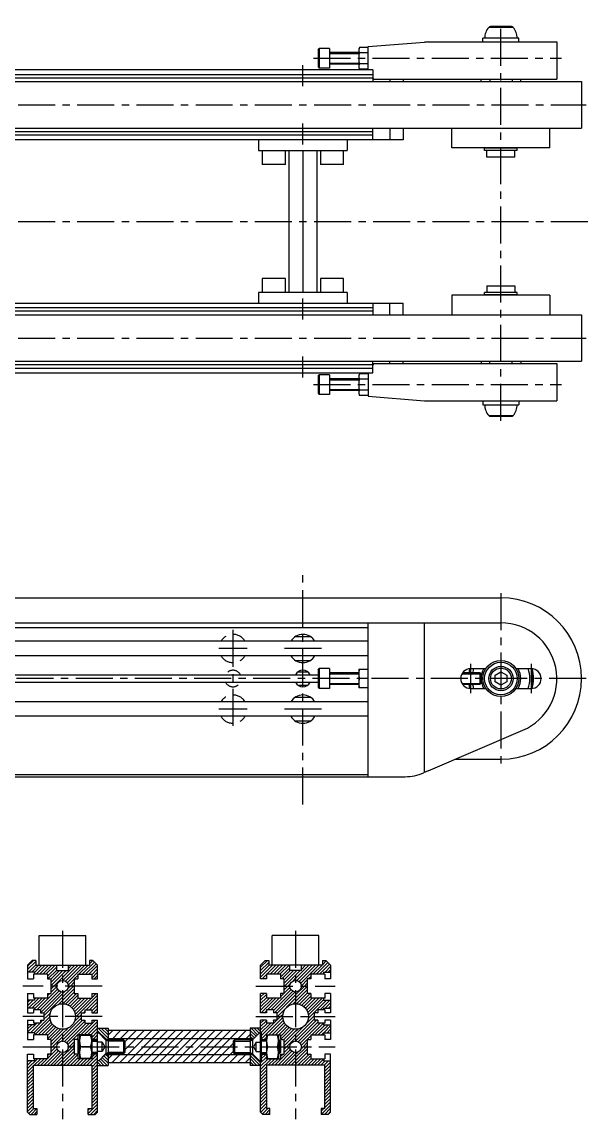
# Model space of a CAD drawing. Extents: x -2 to 840, y -8 to 507.
# Drawn here: x 596.3 to 840.1, y 8 to 478.7 of the extents above; entities that cross this region are included whole.
import ezdxf

# ---------------------------------------------------------------- set-up
doc = ezdxf.new("R2010")
doc.units = 0
doc.header["$LTSCALE"] = 0.5
doc.linetypes.add('CENTER', pattern=[50.8, 31.75, -6.35, 6.35, -6.35])
doc.linetypes.add('DASHED', pattern=[19.05, 12.7, -6.35])
for name, color, linetype in [('MSM_CENTER', 1, 'CENTER'), ('MSM_CONTINUOUS', 7, 'CONTINUOUS'), ('MSM_DASHED', 4, 'DASHED'), ('MSM_NARROW', 5, 'CONTINUOUS')]:
    doc.layers.add(name, color=color, linetype=linetype)

msp = doc.modelspace()

# ---------------------------------------------------------------- linework, layer by layer
at = {"layer": 'MSM_CENTER'}
for p, q in [((801.87, 307.49), (801.87, 478.69)), ((721.37, 463.09), (827.87, 463.09)), ((716.87, 451.09), (716.87, 460.09)), ((315.27, 443.09), (838.47, 443.09)), ((716.87, 426.09), (716.87, 435.09)), ((315.27, 393.09), (840.12, 393.09)), ((716.87, 351.09), (716.87, 360.09)), ((315.27, 343.09), (838.47, 343.09)), ((716.87, 326.09), (716.87, 335.09)), ((721.37, 323.09), (827.87, 323.09)), ((716.87, 142.89), (716.87, 243.59)), ((801.87, 233.59), (801.87, 160.39)), ((686.87, 217.94), (686.87, 175.84)), ((692.92, 209.89), (680.82, 209.89)), ((724.92, 209.89), (708.82, 209.89)), ((788.87, 203.24), (788.87, 190.74)), ((814.87, 203.24), (814.87, 190.74)), ((838.47, 196.99), (315.27, 196.99)), ((692.92, 183.89), (680.82, 183.89)), ((724.92, 183.89), (708.82, 183.89)), ((613.76, 88.7), (613.76, 8)), ((713.76, 88.7), (713.76, 8)), ((630.76, 65), (596.76, 65)), ((696.76, 65), (730.76, 65)), ((630.76, 52), (596.76, 52)), ((696.76, 52), (730.76, 52)), ((596.76, 39), (730.76, 39))]:
    msp.add_line(p, q, dxfattribs=at)
at = {"layer": 'MSM_CONTINUOUS'}
for p, q in [((807.09, 476.36), (796.65, 476.36)), ((806.34, 476.69), (797.4, 476.69)), ((794.12, 470.09), (794.12, 471.69)), ((809.62, 471.69), (794.12, 471.69)), ((809.62, 470.09), (809.62, 471.69)), ((723.37, 466.78), (723.94, 467.34)), ((723.37, 466.78), (723.37, 459.41)), ((728.37, 467.34), (723.94, 467.34)), ((723.94, 467.34), (723.94, 458.84)), ((728.37, 467.34), (728.37, 458.84)), ((740.87, 466.99), (740.87, 459.19)), ((744.87, 467.71), (741.23, 467.71)), ((744.87, 468.09), (769.08, 470.03)), ((744.87, 458.09), (744.87, 468.09)), ((770.67, 470.09), (825.87, 470.09)), ((825.87, 470.09), (825.87, 454.09)), ((740.87, 465.59), (728.37, 465.59)), ((744.87, 465.4), (741.23, 465.4)), ((746.87, 458.09), (320.67, 458.09)), ((723.37, 459.41), (723.94, 458.84)), ((728.37, 458.84), (723.94, 458.84)), ((740.87, 460.59), (728.37, 460.59)), ((744.87, 460.78), (741.23, 460.78)), ((744.87, 458.47), (741.23, 458.47)), ((746.87, 458.09), (746.87, 453.09)), ((317.27, 453.09), (836.47, 453.09)), ((401.87, 456.09), (746.87, 456.09)), ((746.87, 454.59), (401.87, 454.59)), ((747.37, 454.09), (746.87, 454.59)), ((747.37, 454.09), (825.87, 454.09)), ((754.2, 454.09), (754.2, 453.09)), ((759.87, 454.09), (759.87, 453.09)), ((793.37, 453.09), (793.37, 454.09)), ((797.05, 454.09), (797.05, 453.09)), ((806.69, 454.09), (806.69, 453.09)), ((810.37, 453.09), (810.37, 454.09)), ((836.47, 453.09), (836.47, 433.09)), ((317.27, 433.09), (836.47, 433.09)), ((746.87, 428.09), (746.87, 433.09)), ((754.2, 433.09), (754.2, 428.09)), ((759.87, 433.09), (759.87, 428.09)), ((780.87, 424.69), (780.87, 433.09)), ((822.87, 424.69), (822.87, 433.09)), ((746.87, 431.59), (401.87, 431.59)), ((746.87, 430.09), (401.87, 430.09)), ((759.87, 428.09), (384.87, 428.09)), ((697.87, 428.09), (697.87, 423.59)), ((735.87, 428.09), (735.87, 423.59)), ((822.87, 424.69), (780.87, 424.69)), ((808.89, 424.54), (794.85, 424.54)), ((794.85, 423.54), (794.85, 424.54)), ((796.12, 424.54), (796.12, 424.69)), ((807.62, 424.54), (807.62, 424.69)), ((808.89, 423.54), (808.89, 424.54)), ((697.87, 423.59), (735.87, 423.59)), ((699.37, 423.59), (699.37, 417.59)), ((709.37, 417.59), (709.37, 423.59)), ((710.87, 423.59), (710.87, 362.59)), ((716.87, 423.59), (716.87, 362.59)), ((722.87, 423.59), (722.87, 362.59)), ((724.37, 423.59), (724.37, 417.59)), ((734.37, 417.59), (734.37, 423.59)), ((808.89, 423.54), (794.85, 423.54)), ((795.87, 420.69), (795.87, 423.54)), ((807.87, 420.69), (795.87, 420.69)), ((807.87, 420.69), (807.87, 423.54)), ((709.37, 417.59), (699.37, 417.59)), ((734.37, 417.59), (724.37, 417.59)), ((699.37, 368.59), (699.37, 362.59)), ((709.37, 368.59), (699.37, 368.59)), ((709.37, 362.59), (709.37, 368.59)), ((724.37, 368.59), (724.37, 362.59)), ((734.37, 368.59), (724.37, 368.59)), ((734.37, 362.59), (734.37, 368.59)), ((697.87, 362.59), (697.87, 358.09)), ((735.87, 362.59), (697.87, 362.59)), ((735.87, 362.59), (735.87, 358.09)), ((808.89, 362.64), (794.85, 362.64)), ((794.85, 361.64), (794.85, 362.64)), ((795.87, 365.49), (807.87, 365.49)), ((795.87, 365.49), (795.87, 362.64)), ((807.87, 365.49), (807.87, 362.64)), ((808.89, 361.64), (808.89, 362.64)), ((384.87, 358.09), (759.87, 358.09)), ((746.87, 358.09), (746.87, 353.09)), ((754.2, 353.09), (754.2, 358.09)), ((759.87, 353.09), (759.87, 358.09)), ((780.87, 361.49), (780.87, 353.09)), ((822.87, 361.49), (780.87, 361.49)), ((808.89, 361.64), (794.85, 361.64)), ((796.12, 361.64), (796.12, 361.49)), ((807.62, 361.64), (807.62, 361.49)), ((822.87, 361.49), (822.87, 353.09)), ((317.27, 353.09), (836.47, 353.09)), ((746.87, 356.09), (401.87, 356.09)), ((746.87, 354.59), (401.87, 354.59)), ((836.47, 353.09), (836.47, 333.09)), ((317.27, 333.09), (836.47, 333.09)), ((746.87, 331.59), (401.87, 331.59)), ((401.87, 330.09), (746.87, 330.09)), ((746.87, 328.09), (746.87, 333.09)), ((747.37, 332.09), (746.87, 331.59)), ((747.37, 332.09), (825.87, 332.09)), ((754.2, 332.09), (754.2, 333.09)), ((759.87, 332.09), (759.87, 333.09)), ((793.37, 333.09), (793.37, 332.09)), ((797.05, 332.09), (797.05, 333.09)), ((806.69, 332.09), (806.69, 333.09)), ((810.37, 333.09), (810.37, 332.09)), ((825.87, 332.09), (825.87, 316.09)), ((401.87, 328.09), (746.87, 328.09)), ((723.37, 326.78), (723.94, 327.34)), ((723.37, 326.78), (723.37, 319.41)), ((728.37, 327.34), (723.94, 327.34)), ((723.94, 327.34), (723.94, 318.84)), ((728.37, 327.34), (728.37, 318.84)), ((740.87, 325.59), (728.37, 325.59)), ((740.87, 326.99), (740.87, 319.19)), ((744.87, 327.71), (741.23, 327.71)), ((744.87, 325.4), (741.23, 325.4)), ((744.87, 328.09), (744.87, 318.09)), ((740.87, 320.59), (728.37, 320.59)), ((744.87, 320.78), (741.23, 320.78)), ((723.37, 319.41), (723.94, 318.84)), ((728.37, 318.84), (723.94, 318.84)), ((744.87, 318.47), (741.23, 318.47)), ((744.87, 318.09), (769.08, 316.16)), ((770.67, 316.09), (825.87, 316.09)), ((794.12, 316.09), (794.12, 314.49)), ((809.62, 316.09), (809.62, 314.49)), ((794.12, 314.49), (809.62, 314.49)), ((796.65, 309.83), (807.09, 309.83)), ((797.4, 309.49), (806.34, 309.49)), ((351.87, 231.59), (801.87, 231.59)), ((351.87, 220.89), (801.87, 220.89)), ((403.87, 218.89), (744.87, 218.89)), ((744.87, 154.89), (744.87, 220.89)), ((769.08, 156.69), (769.08, 220.89)), ((744.87, 212.99), (437.07, 212.99)), ((713.62, 214.99), (720.13, 214.99)), ((744.87, 206.79), (403.87, 206.79)), ((713.62, 204.79), (720.13, 204.79)), ((403.87, 198.59), (723.37, 198.59)), ((714.76, 199.84), (718.99, 199.84)), ((723.37, 200.67), (723.94, 201.24)), ((723.37, 200.67), (723.37, 193.3)), ((728.37, 201.24), (723.94, 201.24)), ((723.94, 201.24), (723.94, 192.74)), ((728.37, 201.24), (728.37, 192.74)), ((740.87, 199.49), (728.37, 199.49)), ((740.87, 200.89), (740.87, 193.09)), ((740.88, 200.99), (744.87, 200.99)), ((792.88, 199.49), (785.44, 199.49)), ((788.87, 201.24), (795.39, 201.24)), ((793.37, 198.99), (792.88, 199.49)), ((792.88, 199.49), (792.88, 194.49)), ((793.37, 198.99), (793.37, 194.98)), ((799.37, 198.43), (801.87, 199.87)), ((799.37, 195.54), (799.37, 198.43)), ((801.87, 199.87), (804.37, 198.43)), ((804.37, 198.43), (804.37, 195.54)), ((808.35, 201.24), (814.87, 201.24)), ((403.87, 195.39), (723.37, 195.39)), ((714.76, 194.14), (718.99, 194.14)), ((723.37, 193.3), (723.94, 192.74)), ((740.87, 194.49), (728.37, 194.49)), ((744.87, 192.99), (740.88, 192.99)), ((744.87, 196.99), (741.23, 196.99)), ((792.88, 194.49), (785.44, 194.49)), ((793.37, 194.98), (792.88, 194.49)), ((801.87, 194.1), (799.37, 195.54)), ((804.37, 195.54), (801.87, 194.1)), ((713.62, 188.99), (720.13, 188.99)), ((728.37, 192.74), (723.94, 192.74)), ((788.87, 192.74), (795.39, 192.74)), ((808.35, 192.74), (814.87, 192.74)), ((744.87, 186.99), (403.87, 186.99)), ((744.87, 180.79), (403.87, 180.79)), ((713.62, 178.79), (720.13, 178.79)), ((770.67, 157.37), (811.34, 174.83)), ((782.34, 162.39), (801.87, 162.39)), ((403.87, 155.89), (744.87, 155.89)), ((770.67, 157.37), (768.63, 156.5)), ((383.96, 154.89), (760.76, 154.89)), ((603.76, 74), (603.76, 86.7)), ((603.76, 86.7), (623.76, 86.7)), ((623.76, 74), (623.76, 86.7)), ((703.76, 74), (703.76, 86.7)), ((723.76, 86.7), (703.76, 86.7)), ((723.76, 74), (723.76, 86.7)), ((600.76, 76), (598.76, 74)), ((602.26, 76), (600.76, 76)), ((602.26, 76), (602.26, 74)), ((625.26, 76), (625.26, 74)), ((626.76, 76), (625.26, 76)), ((628.76, 74), (626.76, 76)), ((698.76, 74), (700.76, 76)), ((700.76, 76), (702.26, 76)), ((702.26, 76), (702.26, 74)), ((725.26, 76), (726.76, 76)), ((725.26, 76), (725.26, 74)), ((726.76, 76), (728.76, 74)), ((598.76, 74), (598.76, 68.1)), ((601.76, 71.05), (598.76, 71.05)), ((601.76, 71.05), (601.76, 70.1)), ((602.26, 74), (625.26, 74)), ((611.26, 71.7), (611.26, 74)), ((611.26, 71.7), (616.26, 71.7)), ((616.26, 71.7), (616.26, 74)), ((628.76, 68.1), (628.76, 74)), ((698.76, 68.1), (698.76, 74)), ((725.26, 74), (702.26, 74)), ((711.26, 71.7), (711.26, 74)), ((716.26, 71.7), (711.26, 71.7)), ((716.26, 71.7), (716.26, 74)), ((725.76, 71.05), (725.76, 70.1)), ((725.76, 71.05), (728.76, 71.05)), ((728.76, 74), (728.76, 68.1)), ((598.76, 68.1), (601.26, 68.1)), ((607.26, 70.1), (601.26, 70.1)), ((601.26, 70.1), (601.26, 68.1)), ((607.26, 70.1), (607.26, 68.1)), ((607.26, 68.1), (608.76, 68.1)), ((608.76, 68.1), (608.76, 61.9)), ((618.76, 68.1), (620.26, 68.1)), ((618.76, 68.1), (618.76, 61.9)), ((620.26, 70.1), (626.26, 70.1)), ((620.26, 70.1), (620.26, 68.1)), ((626.26, 70.1), (626.26, 68.1)), ((626.26, 68.1), (628.76, 68.1)), ((701.26, 68.1), (698.76, 68.1)), ((701.26, 70.1), (701.26, 68.1)), ((707.26, 70.1), (701.26, 70.1)), ((707.26, 70.1), (707.26, 68.1)), ((708.76, 68.1), (707.26, 68.1)), ((708.76, 68.1), (708.76, 61.9)), ((718.76, 68.1), (718.76, 61.9)), ((720.26, 68.1), (718.76, 68.1)), ((720.26, 70.1), (720.26, 68.1)), ((726.26, 70.1), (720.26, 70.1)), ((726.26, 70.1), (726.26, 68.1)), ((728.76, 68.1), (726.26, 68.1)), ((598.76, 61.9), (598.76, 53.6)), ((598.76, 61.9), (601.26, 61.9)), ((601.26, 61.9), (601.26, 59.9)), ((607.26, 61.9), (607.26, 59.9)), ((607.26, 61.9), (608.76, 61.9)), ((618.76, 61.9), (620.26, 61.9)), ((620.26, 61.9), (620.26, 59.9)), ((626.26, 61.9), (626.26, 59.9)), ((626.26, 61.9), (628.76, 61.9)), ((628.76, 53.6), (628.76, 61.9)), ((701.26, 61.9), (698.76, 61.9)), ((698.76, 53.6), (698.76, 61.9)), ((701.26, 61.9), (701.26, 59.9)), ((708.76, 61.9), (707.26, 61.9)), ((707.26, 61.9), (707.26, 59.9)), ((720.26, 61.9), (718.76, 61.9)), ((720.26, 61.9), (720.26, 59.9)), ((726.26, 61.9), (726.26, 59.9)), ((728.76, 61.9), (726.26, 61.9)), ((728.76, 61.9), (728.76, 53.6)), ((601.76, 58.95), (598.76, 58.95)), ((607.26, 59.9), (601.26, 59.9)), ((601.76, 59.9), (601.76, 58.95)), ((620.26, 59.9), (626.26, 59.9)), ((707.26, 59.9), (701.26, 59.9)), ((726.26, 59.9), (720.26, 59.9)), ((725.76, 59.9), (725.76, 58.95)), ((725.76, 58.95), (728.76, 58.95)), ((601.76, 55.55), (598.76, 55.55)), ((598.76, 53.6), (601.26, 53.6)), ((604.26, 54.85), (601.26, 54.85)), ((601.26, 54.85), (601.26, 53.6)), ((601.76, 55.55), (601.76, 54.85)), ((604.26, 54.85), (604.26, 53.6)), ((604.26, 53.6), (605.76, 53.6)), ((605.76, 53.6), (605.76, 50.4)), ((621.76, 53.6), (623.26, 53.6)), ((621.76, 53.6), (621.76, 50.4)), ((623.26, 54.85), (626.26, 54.85)), ((623.26, 54.85), (623.26, 53.6)), ((626.26, 54.85), (626.26, 53.6)), ((626.26, 53.6), (628.76, 53.6)), ((701.26, 53.6), (698.76, 53.6)), ((701.26, 54.85), (701.26, 53.6)), ((704.26, 54.85), (701.26, 54.85)), ((704.26, 54.85), (704.26, 53.6)), ((705.76, 53.6), (704.26, 53.6)), ((705.76, 53.6), (705.76, 50.4)), ((721.76, 53.6), (721.76, 50.4)), ((723.26, 53.6), (721.76, 53.6)), ((723.26, 54.85), (723.26, 53.6)), ((726.26, 54.85), (723.26, 54.85)), ((725.76, 55.55), (728.76, 55.55)), ((725.76, 55.55), (725.76, 54.85)), ((726.26, 54.85), (726.26, 53.6)), ((728.76, 53.6), (726.26, 53.6)), ((598.76, 50.4), (598.76, 42.1)), ((598.76, 50.4), (601.26, 50.4)), ((601.76, 48.45), (598.76, 48.45)), ((601.26, 50.4), (601.26, 49.15)), ((604.26, 49.15), (601.26, 49.15)), ((601.76, 49.15), (601.76, 48.45)), ((604.26, 50.4), (604.26, 49.15)), ((604.26, 50.4), (605.76, 50.4)), ((621.76, 50.4), (623.26, 50.4)), ((623.26, 50.4), (623.26, 49.15)), ((623.26, 49.15), (626.26, 49.15)), ((626.26, 50.4), (626.26, 49.15)), ((626.26, 50.4), (628.76, 50.4)), ((628.76, 11), (628.76, 50.4)), ((698.76, 11), (698.76, 50.4)), ((701.26, 50.4), (698.76, 50.4)), ((701.26, 50.4), (701.26, 49.15)), ((704.26, 49.15), (701.26, 49.15)), ((705.76, 50.4), (704.26, 50.4)), ((704.26, 50.4), (704.26, 49.15)), ((723.26, 50.4), (721.76, 50.4)), ((723.26, 50.4), (723.26, 49.15)), ((726.26, 49.15), (723.26, 49.15)), ((725.76, 49.15), (725.76, 48.45)), ((725.76, 48.45), (728.76, 48.45)), ((726.26, 50.4), (726.26, 49.15)), ((728.76, 50.4), (726.26, 50.4)), ((728.76, 50.4), (728.76, 42.1)), ((601.76, 45.05), (598.76, 45.05)), ((607.26, 44.1), (601.26, 44.1)), ((601.26, 44.1), (601.26, 42.1)), ((601.76, 45.05), (601.76, 44.1)), ((607.26, 44.1), (607.26, 42.1)), ((626.26, 44.1), (620.26, 44.1)), ((620.26, 44.1), (620.26, 42.1)), ((621.06, 44), (621.06, 34)), ((621.06, 44), (626.26, 44)), ((626.26, 44.1), (626.26, 33.9)), ((628.54, 45), (628.54, 33)), ((628.54, 45), (629.26, 45)), ((628.76, 47), (633.26, 47)), ((629.26, 45), (632.26, 42)), ((629.26, 45), (632.06, 42.2)), ((633.26, 47), (633.26, 31)), ((694.26, 45.93), (633.26, 45.93)), ((694.26, 42.46), (633.26, 42.46)), ((694.26, 47), (694.26, 42)), ((698.76, 47), (694.26, 47)), ((698.26, 45), (695.26, 42)), ((698.26, 45), (695.46, 42.2)), ((698.98, 45), (698.26, 45)), ((698.98, 45), (698.98, 33)), ((701.26, 44.1), (707.26, 44.1)), ((701.26, 44.1), (701.26, 33.9)), ((706.46, 44), (701.26, 44)), ((706.46, 44), (706.46, 34)), ((707.26, 44.1), (707.26, 42.1)), ((720.26, 44.1), (720.26, 42.1)), ((720.26, 44.1), (726.26, 44.1)), ((725.76, 45.05), (725.76, 44.1)), ((725.76, 45.05), (728.76, 45.05)), ((726.26, 44.1), (726.26, 42.1)), ((598.76, 42.1), (601.26, 42.1)), ((608.76, 42.1), (607.26, 42.1)), ((608.76, 42.1), (608.76, 35.9)), ((620.26, 42.1), (618.76, 42.1)), ((618.76, 42.1), (618.76, 35.9)), ((620.26, 41.46), (620.8, 42)), ((620.26, 41.46), (620.26, 36.54)), ((620.8, 42), (620.8, 36)), ((620.8, 42), (621.06, 42)), ((625.81, 39), (621.5, 39)), ((628.76, 42.1), (626.26, 42.1)), ((626.26, 42), (628.76, 42)), ((630.74, 41), (628.54, 41)), ((630.74, 37), (630.74, 41)), ((630.74, 41), (631.89, 39)), ((631.89, 39), (630.74, 37)), ((632.01, 42.25), (633.26, 42.25)), ((632.06, 42.2), (633.26, 42.2)), ((632.26, 42), (632.26, 36)), ((632.26, 42), (639.92, 42)), ((639.92, 42), (639.92, 36)), ((639.92, 42), (640.54, 41.39)), ((640.54, 41.39), (640.54, 36.61)), ((687.59, 42), (686.98, 41.39)), ((686.98, 41.39), (686.98, 36.61)), ((687.59, 42), (687.59, 36)), ((695.26, 42), (687.59, 42)), ((695.51, 42.25), (694.26, 42.25)), ((695.46, 42.2), (694.26, 42.2)), ((694.26, 42), (694.26, 31)), ((695.26, 42), (695.26, 36)), ((696.78, 41), (695.62, 39)), ((695.62, 39), (696.78, 37)), ((696.78, 37), (696.78, 41)), ((696.78, 41), (698.98, 41)), ((698.76, 42.1), (701.26, 42.1)), ((701.26, 42), (698.76, 42)), ((701.7, 39), (706.01, 39)), ((706.71, 42), (706.46, 42)), ((706.71, 42), (706.71, 36)), ((707.26, 41.46), (706.71, 42)), ((707.26, 42.1), (708.76, 42.1)), ((707.26, 41.46), (707.26, 36.54)), ((708.76, 42.1), (708.76, 35.9)), ((718.76, 42.1), (718.76, 35.9)), ((718.76, 42.1), (720.26, 42.1)), ((728.76, 42.1), (726.26, 42.1)), ((598.76, 11), (598.76, 35.9)), ((598.76, 35.9), (601.26, 35.9)), ((601.76, 32.95), (598.76, 32.95)), ((601.26, 35.9), (601.26, 33.9)), ((607.26, 33.9), (601.26, 33.9)), ((601.76, 33.9), (601.76, 32.95)), ((607.26, 35.9), (607.26, 33.9)), ((608.76, 35.9), (607.26, 35.9)), ((607.26, 35.65), (607.7, 35.9)), ((620.26, 35.9), (618.76, 35.9)), ((620.26, 36.54), (620.8, 36)), ((620.26, 35.9), (620.26, 33.9)), ((626.26, 33.9), (620.26, 33.9)), ((621.06, 36), (620.8, 36)), ((626.26, 34), (621.06, 34)), ((628.76, 36), (626.26, 36)), ((628.76, 35.9), (626.26, 35.9)), ((630.74, 37), (628.54, 37)), ((629.26, 33), (628.54, 33)), ((632.26, 36), (629.26, 33)), ((632.06, 35.8), (629.26, 33)), ((633.26, 35.75), (632.01, 35.75)), ((633.26, 35.8), (632.06, 35.8)), ((639.92, 36), (632.26, 36)), ((694.26, 35.54), (633.26, 35.54)), ((640.54, 36.61), (639.92, 36)), ((686.98, 36.61), (687.59, 36)), ((687.59, 36), (695.26, 36)), ((694.26, 35.8), (695.46, 35.8)), ((694.26, 35.75), (695.51, 35.75)), ((695.26, 36), (698.26, 33)), ((695.46, 35.8), (698.26, 33)), ((696.78, 37), (698.98, 37)), ((698.26, 33), (698.98, 33)), ((698.76, 36), (701.26, 36)), ((698.76, 35.9), (701.26, 35.9)), ((701.26, 34), (706.46, 34)), ((701.26, 33.9), (707.26, 33.9)), ((706.46, 36), (706.71, 36)), ((707.26, 36.54), (706.71, 36)), ((707.26, 35.9), (708.76, 35.9)), ((707.26, 35.9), (707.26, 33.9)), ((718.76, 35.9), (720.26, 35.9)), ((720.26, 35.65), (719.82, 35.9)), ((720.26, 35.9), (720.26, 33.9)), ((720.26, 33.9), (726.26, 33.9)), ((725.76, 33.9), (725.76, 32.95)), ((725.76, 32.95), (728.76, 32.95)), ((726.26, 35.9), (726.26, 33.9)), ((728.76, 35.9), (726.26, 35.9)), ((728.76, 11), (728.76, 35.9)), ((601.26, 31.1), (626.26, 31.1)), ((601.26, 12.5), (601.26, 31.1)), ((626.26, 31.1), (626.26, 12.5)), ((628.76, 31), (633.26, 31)), ((694.26, 32.07), (633.26, 32.07)), ((698.76, 31), (694.26, 31)), ((701.26, 31.1), (701.26, 12.5)), ((726.26, 31.1), (701.26, 31.1)), ((726.26, 12.5), (726.26, 31.1)), ((598.76, 11), (599.76, 10)), ((599.76, 10), (602.76, 10)), ((601.26, 12.5), (602.76, 12.5)), ((602.76, 12.5), (602.76, 10)), ((624.76, 10), (624.76, 12.5)), ((624.76, 12.5), (626.26, 12.5)), ((624.76, 10), (627.76, 10)), ((627.76, 10), (628.76, 11)), ((699.76, 10), (698.76, 11)), ((702.76, 10), (699.76, 10)), ((702.76, 12.5), (701.26, 12.5)), ((702.76, 10), (702.76, 12.5)), ((726.26, 12.5), (724.76, 12.5)), ((724.76, 12.5), (724.76, 10)), ((727.76, 10), (724.76, 10)), ((728.76, 11), (727.76, 10))]:
    msp.add_line(p, q, dxfattribs=at)
for centre, radius in [((801.87, 196.99), 7.75), ((801.87, 196.99), 7), ((801.87, 196.99), 5.22), ((801.87, 196.99), 4.47), ((613.76, 65), 2.5), ((713.76, 65), 2.5), ((613.76, 52), 5.5), ((713.76, 52), 5.5), ((613.76, 39), 2.5), ((713.76, 39), 2.5)]:
    msp.add_circle(centre, radius, dxfattribs=at)
for centre, radius, start, end in [((801.87, 471.69), 7, 138.1897, 180), ((797.4, 475.69), 1, 90, 138.1897), ((806.34, 475.69), 1, 41.8103, 90), ((801.87, 471.69), 7, 0, 41.8103), ((741.77, 466.99), 0.9, 126.9968, 180), ((742.11, 466.85), 1.23, 135.7368, 181.8302), ((742.01, 466.21), 1.12, 180.2599, 225.7955), ((770.67, 450.09), 20, 90, 94.5739), ((744.71, 463.78), 3.84, 155.009, 181.5887), ((744.71, 462.41), 3.84, 178.4113, 204.991), ((741.77, 459.19), 0.9, 180, 233.0032), ((751.78, 459.53), 10.9, 177.598, 180.8124), ((742.11, 459.33), 1.23, 178.1698, 224.2632), ((742.01, 459.98), 1.12, 134.2045, 179.7401), ((741.77, 326.99), 0.9, 126.9968, 180), ((744.71, 323.78), 3.84, 155.009, 181.5887), ((742.11, 326.85), 1.23, 135.7368, 181.8302), ((742.01, 326.21), 1.12, 180.2599, 225.7955), ((744.71, 322.41), 3.84, 178.4113, 204.991), ((742.01, 319.98), 1.12, 134.2045, 179.7401), ((741.77, 319.19), 0.9, 180, 233.0032), ((751.78, 319.53), 10.9, 177.598, 180.8124), ((742.11, 319.33), 1.23, 178.1698, 224.2632), ((770.67, 336.09), 20, 265.4261, 270), ((801.87, 314.49), 7, 180, 221.8103), ((801.87, 314.49), 7, 318.1897, 0), ((797.4, 310.49), 1, 221.8103, 270), ((806.34, 310.49), 1, 270, 318.1897), ((801.87, 196.99), 34.6, 270, 90), ((801.87, 196.89), 24, 293.2315, 90), ((716.87, 209.89), 6.05, 30.8236, 149.1764), ((716.87, 209.89), 6.05, 210.8236, 329.1764), ((716.87, 196.99), 3.55, 26.7889, 153.2111), ((741.77, 200.89), 0.9, 173.6206, 179.9999), ((758.09, 198.99), 17.21, 177.0979, 182.9021), ((743.03, 199.85), 2.13, 147.7085, 179.7076), ((743.03, 198.13), 2.13, 180.2924, 212.2914), ((788.87, 196.99), 4.25, 90, 270), ((801.87, 196.99), 14, 162.3876, 169.7134), ((801.87, 196.99), 13.7, 161.9279, 169.4857), ((801.87, 196.99), 12.45, 160.0399, 168.4161), ((801.87, 196.99), 8.5, 150, 210), ((801.87, 196.99), 8.5, 330, 30), ((801.87, 196.99), 12.45, 340.0399, 19.9601), ((814.87, 196.99), 4.25, 270, 90), ((801.87, 196.99), 13.7, 341.9279, 18.0721), ((801.87, 196.99), 14, 342.3876, 17.6124), ((716.87, 196.99), 3.55, 206.7889, 333.2111), ((741.77, 193.09), 0.9, 180.0001, 186.3794), ((758.09, 194.99), 17.21, 177.0979, 182.9021), ((743.03, 195.85), 2.13, 147.7086, 179.7076), ((743.03, 194.13), 2.13, 180.2924, 212.2915), ((801.87, 196.99), 14, 190.2866, 197.6124), ((801.87, 196.99), 13.7, 190.5143, 198.0721), ((801.87, 196.99), 12.45, 191.5839, 199.9601), ((716.87, 183.89), 6.05, 30.8236, 149.1764), ((716.87, 183.89), 6.05, 210.8236, 329.1764), ((760.76, 174.89), 20, 270, 293.1619), ((628.28, 41.5), 7.22, 159.7438, 200.2562), ((619.03, 41.5), 7.22, 339.7438, 20.2562), ((708.48, 41.5), 7.22, 159.7438, 200.2562), ((699.23, 41.5), 7.22, 339.7438, 20.2562), ((628.28, 36.5), 7.22, 159.7438, 200.2562), ((619.03, 36.5), 7.22, 339.7438, 20.2562), ((708.48, 36.5), 7.22, 159.7438, 200.2562), ((699.23, 36.5), 7.22, 339.7438, 20.2562)]:
    msp.add_arc(centre, radius, start, end, dxfattribs=at)
at = {"layer": 'MSM_DASHED'}
for centre, radius, start, end in [((686.87, 209.89), 6.05, 30.8236, 149.1764), ((686.87, 209.89), 6.05, 210.8236, 329.1764), ((686.87, 196.99), 3.55, 26.7889, 153.2111), ((686.87, 196.99), 3.55, 206.7889, 333.2111), ((686.87, 183.89), 6.05, 30.8236, 149.1764), ((686.87, 183.89), 6.05, 210.8236, 329.1764)]:
    msp.add_arc(centre, radius, start, end, dxfattribs=at)
at = {"layer": 'MSM_NARROW'}
for p, q in [((728.37, 465.16), (740.87, 465.16)), ((728.37, 461.03), (740.87, 461.03)), ((728.37, 325.16), (740.87, 325.16)), ((728.37, 321.03), (740.87, 321.03)), ((728.37, 199.05), (740.87, 199.05)), ((785.16, 199.05), (793.31, 199.05)), ((728.37, 194.92), (740.87, 194.92)), ((785.16, 194.92), (793.31, 194.92)), ((621.06, 41.46), (620.26, 41.46)), ((626.26, 41.46), (628.76, 41.46)), ((633.26, 41.39), (632.26, 42)), ((640.54, 41.39), (633.26, 41.39)), ((686.98, 41.39), (694.26, 41.39)), ((694.26, 41.39), (695.26, 42)), ((701.26, 41.46), (698.76, 41.46)), ((706.46, 41.46), (707.26, 41.46)), ((621.06, 36.54), (620.26, 36.54)), ((628.76, 36.54), (626.26, 36.54)), ((633.26, 36.61), (632.26, 36)), ((640.54, 36.61), (633.26, 36.61)), ((686.98, 36.61), (694.26, 36.61)), ((694.26, 36.61), (695.26, 36)), ((698.76, 36.54), (701.26, 36.54)), ((706.46, 36.54), (707.26, 36.54))]:
    msp.add_line(p, q, dxfattribs=at)
at = {"layer": 'MSM_NARROW', "linetype": 'CONTINUOUS'}
for p, q in [((598.76, 73.53), (601.23, 76)), ((598.76, 72.11), (602.26, 75.61)), ((622.2, 70.1), (627.43, 75.33)), ((625.26, 75.99), (625.27, 76)), ((625.26, 74.57), (626.68, 76)), ((698.76, 73.12), (701.64, 76)), ((725.26, 75.58), (725.68, 76)), ((725.26, 74.16), (726.92, 75.83)), ((599.11, 71.05), (602.26, 74.2)), ((600.52, 71.05), (603.47, 74)), ((601.76, 70.87), (604.89, 74)), ((602.4, 70.1), (606.3, 74)), ((603.81, 70.1), (607.71, 74)), ((605.23, 70.1), (609.13, 74)), ((606.64, 70.1), (610.54, 74)), ((607.26, 69.3), (611.26, 73.3)), ((607.47, 68.1), (611.26, 71.89)), ((608.76, 67.97), (612.48, 71.7)), ((608.76, 66.56), (613.76, 71.56)), ((613.76, 68.73), (619.03, 74)), ((613.76, 71.56), (613.9, 71.7)), ((613.76, 70.14), (615.31, 71.7)), ((613.92, 67.47), (620.44, 74)), ((615, 67.14), (621.86, 74)), ((615.76, 66.49), (623.27, 74)), ((616.26, 72.64), (617.61, 74)), ((620.78, 70.1), (624.68, 74)), ((623.61, 70.1), (628.13, 74.62)), ((625.03, 70.1), (628.76, 73.83)), ((626.26, 69.91), (628.76, 72.41)), ((626.26, 68.5), (628.76, 71)), ((698.76, 71.7), (702.26, 75.2)), ((698.76, 70.29), (702.47, 74)), ((698.76, 68.88), (703.88, 74)), ((701.39, 70.1), (705.29, 74)), ((702.81, 70.1), (706.71, 74)), ((704.22, 70.1), (708.12, 74)), ((705.64, 70.1), (709.54, 74)), ((707.05, 70.1), (710.95, 74)), ((707.26, 68.89), (711.26, 72.89)), ((707.88, 68.1), (711.48, 71.7)), ((708.76, 67.56), (712.89, 71.7)), ((708.76, 66.15), (713.76, 71.15)), ((713.76, 68.32), (719.44, 74)), ((713.76, 71.15), (714.31, 71.7)), ((713.76, 69.73), (715.72, 71.7)), ((714.27, 67.42), (720.85, 74)), ((715.26, 66.99), (722.27, 74)), ((715.9, 66.22), (723.68, 74)), ((716.26, 73.65), (716.61, 74)), ((716.26, 72.23), (718.02, 74)), ((721.19, 70.1), (725.09, 74)), ((722.61, 70.1), (727.63, 75.12)), ((724.02, 70.1), (728.34, 74.42)), ((726.39, 71.05), (728.76, 73.42)), ((727.8, 71.05), (728.76, 72.01)), ((608.76, 65.14), (613.76, 70.14)), ((610.03, 65), (613.76, 68.73)), ((616.18, 65.49), (618.76, 68.07)), ((617.1, 65), (618.76, 66.66)), ((618.78, 68.1), (620.26, 69.57)), ((620.2, 68.1), (620.26, 68.16)), ((627.27, 68.1), (628.76, 69.59)), ((628.68, 68.1), (628.76, 68.17)), ((699.39, 68.1), (701.26, 69.96)), ((700.81, 68.1), (701.26, 68.55)), ((709.02, 65), (713.76, 69.73)), ((710.44, 65), (711.55, 66.12)), ((712.64, 67.2), (713.76, 68.32)), ((716.23, 65.14), (718.76, 67.66)), ((717.51, 65), (718.76, 66.25)), ((719.19, 68.1), (720.26, 69.16)), ((725.44, 70.1), (725.76, 70.42)), ((602.71, 54.85), (611.62, 63.76)), ((604.12, 54.85), (612.27, 63)), ((604.28, 53.6), (613.26, 62.58)), ((605.7, 53.6), (613.76, 61.66)), ((607.26, 60.81), (608.34, 61.9)), ((608.76, 63.73), (610.03, 65)), ((608.76, 62.31), (611.28, 64.84)), ((613.76, 60.24), (618.51, 65)), ((613.76, 58.83), (618.76, 63.83)), ((613.76, 61.66), (614.92, 62.82)), ((613.83, 57.49), (618.76, 62.41)), ((615.08, 57.33), (619.66, 61.9)), ((615.93, 63.83), (617.1, 65)), ((618.51, 65), (618.76, 65.24)), ((626.26, 61.43), (626.73, 61.9)), ((626.26, 60.02), (628.14, 61.9)), ((698.76, 61.8), (698.85, 61.9)), ((698.76, 60.39), (700.27, 61.9)), ((698.76, 58.98), (701.26, 61.48)), ((703.12, 54.85), (711.76, 63.5)), ((704.26, 54.58), (712.53, 62.85)), ((704.69, 53.6), (713.62, 62.52)), ((705.76, 53.25), (713.76, 61.25)), ((707.26, 61.82), (707.34, 61.9)), ((707.26, 60.4), (708.75, 61.9)), ((708.76, 64.73), (709.02, 65)), ((708.76, 63.32), (710.44, 65)), ((708.76, 61.9), (711.34, 64.49)), ((713.76, 61.25), (717.51, 65)), ((713.76, 59.83), (718.76, 64.83)), ((713.76, 58.42), (718.76, 63.42)), ((714.2, 57.45), (718.76, 62.01)), ((715.38, 57.22), (720.06, 61.9)), ((598.76, 57.97), (599.73, 58.95)), ((598.76, 56.56), (601.15, 58.95)), ((599.16, 55.55), (603.51, 59.9)), ((600.58, 55.55), (604.93, 59.9)), ((601.76, 59.56), (602.1, 59.9)), ((601.76, 55.31), (606.34, 59.9)), ((605.76, 52.24), (613.76, 60.24)), ((612.16, 57.23), (613.76, 58.83)), ((616.13, 56.96), (620.26, 61.09)), ((617, 56.42), (620.48, 59.9)), ((617.74, 55.74), (621.9, 59.9)), ((618.36, 54.95), (623.31, 59.9)), ((618.84, 54.01), (624.73, 59.9)), ((619.15, 52.91), (626.14, 59.9)), ((619.65, 52), (628.76, 61.1)), ((623.92, 54.85), (628.76, 59.69)), ((625.33, 54.85), (628.76, 58.27)), ((626.26, 54.36), (628.76, 56.86)), ((698.76, 57.56), (701.26, 60.06)), ((698.76, 56.15), (702.51, 59.9)), ((698.76, 54.73), (703.92, 59.9)), ((699.04, 53.6), (705.34, 59.9)), ((701.7, 54.85), (706.75, 59.9)), ((705.92, 52), (713.76, 59.83)), ((712.72, 57.38), (713.76, 58.42)), ((716.38, 56.8), (720.26, 60.68)), ((717.24, 56.25), (720.89, 59.9)), ((717.95, 55.54), (722.31, 59.9)), ((718.52, 54.7), (723.72, 59.9)), ((718.95, 53.71), (725.14, 59.9)), ((719.19, 52.54), (725.76, 59.11)), ((720.06, 52), (727.01, 58.95)), ((724.33, 54.85), (728.43, 58.95)), ((726.44, 55.55), (728.76, 57.86)), ((601.39, 45.05), (608.26, 51.92)), ((605.76, 50.83), (606.93, 52)), ((606.93, 52), (608.52, 53.6)), ((618.73, 49.66), (621.07, 52)), ((619.21, 51.55), (619.65, 52)), ((621.07, 52), (621.76, 52.69)), ((622.67, 53.6), (623.26, 54.19)), ((626.91, 53.6), (628.76, 55.44)), ((628.33, 53.6), (628.76, 54.03)), ((700.45, 53.6), (701.26, 54.4)), ((705.76, 51.83), (705.92, 52)), ((705.76, 50.42), (707.34, 52)), ((707.34, 52), (708.37, 53.04)), ((718.07, 48.59), (721.48, 52)), ((719.15, 51.09), (720.06, 52)), ((721.48, 52), (721.76, 52.28)), ((723.08, 53.6), (723.26, 53.78)), ((725.74, 54.85), (725.76, 54.86)), ((727.86, 55.55), (728.76, 56.45)), ((598.76, 45.24), (602.66, 49.15)), ((598.76, 48.07), (599.13, 48.45)), ((598.76, 46.66), (600.55, 48.45)), ((599.98, 45.05), (604.08, 49.15)), ((601.86, 44.1), (608.43, 50.67)), ((603.27, 44.1), (608.8, 49.63)), ((604.26, 49.33), (605.33, 50.4)), ((604.68, 44.1), (609.34, 48.76)), ((606.1, 44.1), (610.01, 48.01)), ((607.26, 43.84), (610.81, 47.4)), ((613.76, 43.27), (621.76, 51.27)), ((613.76, 41.86), (622.3, 50.4)), ((614.64, 41.32), (623.26, 49.94)), ((615.49, 40.76), (623.88, 49.15)), ((616.06, 39.92), (625.29, 49.15)), ((621.65, 44.1), (627.95, 50.4)), ((623.07, 44.1), (628.76, 49.79)), ((624.48, 44.1), (628.76, 48.37)), ((626.26, 50.12), (626.54, 50.4)), ((698.76, 49.08), (700.08, 50.4)), ((698.76, 43.42), (705.74, 50.4)), ((698.76, 47.66), (701.26, 50.16)), ((698.76, 46.25), (701.66, 49.15)), ((698.76, 44.83), (703.07, 49.15)), ((698.85, 42.1), (708.31, 51.56)), ((702.26, 44.1), (708.54, 50.37)), ((703.68, 44.1), (708.95, 49.37)), ((704.26, 50.33), (704.32, 50.4)), ((705.09, 44.1), (709.51, 48.52)), ((706.51, 44.1), (710.22, 47.81)), ((707.26, 43.43), (711.06, 47.24)), ((713.76, 42.86), (721.76, 50.86)), ((713.76, 44.28), (717.17, 47.69)), ((713.8, 41.49), (722.71, 50.4)), ((714.91, 41.19), (723.26, 49.53)), ((715.69, 40.56), (724.29, 49.15)), ((720.65, 44.1), (725.7, 49.15)), ((722.06, 44.1), (726.41, 48.45)), ((723.48, 44.1), (727.83, 48.45)), ((725.84, 45.05), (728.76, 47.96)), ((607.26, 42.43), (611.74, 46.91)), ((608.34, 42.1), (612.84, 46.6)), ((608.76, 41.1), (613.76, 46.1)), ((608.76, 39.69), (613.76, 44.69)), ((609.48, 39), (613.76, 43.27)), ((613.76, 44.69), (616.1, 47.03)), ((613.76, 46.1), (614.21, 46.55)), ((619.65, 42.1), (620.26, 42.7)), ((625.9, 44.1), (628.76, 46.96)), ((626.26, 43.04), (628.76, 45.54)), ((626.73, 42.1), (628.76, 44.13)), ((628.14, 42.1), (628.76, 42.72)), ((632.4, 42.25), (628.76, 45.89)), ((633.26, 42.74), (629, 47)), ((633.26, 44.09), (630.34, 47)), ((633.26, 45.43), (631.69, 47)), ((633.26, 46.78), (633.04, 47)), ((633.26, 43.93), (635.26, 45.93)), ((634.7, 42), (638.63, 45.93)), ((638.06, 42), (641.99, 45.93)), ((638.24, 32.07), (652.1, 45.93)), ((640.54, 41.1), (645.36, 45.93)), ((640.54, 37.74), (648.73, 45.93)), ((641.61, 32.07), (655.46, 45.93)), ((644.97, 32.07), (658.83, 45.93)), ((648.34, 32.07), (662.2, 45.93)), ((651.71, 32.07), (665.57, 45.93)), ((655.08, 32.07), (668.93, 45.93)), ((658.44, 32.07), (672.3, 45.93)), ((661.81, 32.07), (675.67, 45.93)), ((665.18, 32.07), (679.04, 45.93)), ((668.55, 32.07), (682.4, 45.93)), ((671.92, 32.07), (685.77, 45.93)), ((675.28, 32.07), (689.14, 45.93)), ((688.58, 42), (692.51, 45.93)), ((691.95, 42), (694.26, 44.31)), ((696.77, 43.52), (694.26, 46.03)), ((696.1, 42.84), (694.26, 44.69)), ((695.35, 42.25), (694.26, 43.34)), ((697.45, 44.19), (694.64, 47)), ((698.12, 44.86), (695.98, 47)), ((698.76, 45.58), (697.33, 47)), ((698.76, 46.92), (698.68, 47)), ((700.26, 42.1), (701.26, 43.09)), ((707.34, 42.1), (712.04, 46.81)), ((708.75, 42.1), (713.21, 46.56)), ((708.76, 40.69), (713.76, 45.69)), ((708.76, 39.28), (713.76, 44.28)), ((709.89, 39), (713.76, 42.86)), ((713.76, 45.69), (714.67, 46.6)), ((716.16, 39.61), (720.26, 43.71)), ((724.89, 44.1), (725.76, 44.96)), ((727.26, 45.05), (728.76, 46.55)), ((728.67, 45.05), (728.76, 45.14)), ((607.26, 33.94), (611.43, 38.12)), ((608.76, 38.27), (609.48, 39)), ((608.76, 36.86), (610.9, 39)), ((610.9, 39), (611.32, 39.43)), ((613.33, 41.43), (613.76, 41.86)), ((613.76, 34.79), (617.97, 39)), ((613.76, 33.37), (618.76, 38.37)), ((616.2, 38.65), (616.55, 39)), ((616.55, 39), (618.76, 41.2)), ((617.97, 39), (618.76, 39.79)), ((678.65, 32.07), (686.98, 40.4)), ((704.82, 31.1), (711.57, 37.85)), ((708.76, 37.86), (709.89, 39)), ((708.76, 36.45), (711.26, 38.96)), ((713.76, 34.38), (718.38, 39)), ((713.76, 32.96), (718.76, 37.96)), ((716.07, 38.11), (716.96, 39)), ((716.96, 39), (718.76, 40.79)), ((718.38, 39), (718.76, 39.38)), ((720.06, 42.1), (720.26, 42.29)), ((598.76, 29.69), (602.97, 33.9)), ((598.76, 32.52), (599.19, 32.95)), ((598.76, 31.1), (600.6, 32.95)), ((601.58, 31.1), (604.38, 33.9)), ((603, 31.1), (605.8, 33.9)), ((604.41, 31.1), (607.21, 33.9)), ((605.83, 31.1), (611.99, 37.27)), ((607.24, 31.1), (612.84, 36.7)), ((607.26, 35.36), (607.8, 35.9)), ((608.65, 31.1), (613.76, 36.2)), ((610.07, 31.1), (613.76, 34.79)), ((611.48, 31.1), (613.76, 33.37)), ((613.76, 31.96), (618.76, 36.96)), ((613.76, 36.2), (614.11, 36.56)), ((614.31, 31.1), (619.11, 35.9)), ((615.73, 31.1), (620.26, 35.63)), ((617.14, 31.1), (620.26, 34.22)), ((618.55, 31.1), (621.35, 33.9)), ((619.97, 31.1), (622.77, 33.9)), ((621.38, 31.1), (624.18, 33.9)), ((622.8, 31.1), (625.6, 33.9)), ((624.21, 31.1), (628.76, 35.65)), ((625.62, 31.1), (628.76, 34.23)), ((626.26, 34.56), (627.6, 35.9)), ((631.53, 31), (629.39, 33.14)), ((632.87, 31), (630.06, 33.81)), ((633.26, 31.96), (630.74, 34.48)), ((633.26, 33.31), (631.41, 35.16)), ((633.26, 34.66), (632.16, 35.75)), ((633.26, 33.82), (635.43, 36)), ((634.87, 32.07), (638.8, 36)), ((682.02, 32.07), (686.98, 37.03)), ((685.39, 32.07), (689.31, 36)), ((688.75, 32.07), (692.68, 36)), ((692.12, 32.07), (694.26, 34.21)), ((698.51, 31), (694.26, 35.26)), ((697.17, 31), (694.26, 33.91)), ((698.76, 32.11), (695.11, 35.75)), ((698.76, 34.93), (699.72, 35.9)), ((698.76, 33.52), (701.14, 35.9)), ((698.76, 32.11), (701.26, 34.61)), ((698.76, 30.69), (701.96, 33.9)), ((698.76, 29.28), (703.38, 33.9)), ((701.99, 31.1), (704.79, 33.9)), ((703.41, 31.1), (706.21, 33.9)), ((706.24, 31.1), (712.2, 37.06)), ((707.26, 34.95), (708.21, 35.9)), ((707.65, 31.1), (713.15, 36.6)), ((709.06, 31.1), (713.76, 35.79)), ((710.48, 31.1), (713.76, 34.38)), ((711.89, 31.1), (713.76, 32.96)), ((713.76, 35.79), (714.65, 36.68)), ((713.76, 31.55), (718.76, 36.55)), ((714.72, 31.1), (719.52, 35.9)), ((716.13, 31.1), (720.26, 35.22)), ((717.55, 31.1), (720.35, 33.9)), ((718.96, 31.1), (721.76, 33.9)), ((720.38, 31.1), (723.18, 33.9)), ((721.79, 31.1), (724.59, 33.9)), ((723.21, 31.1), (725.76, 33.65)), ((724.62, 31.1), (726.47, 32.95)), ((726.03, 31.1), (727.88, 32.95)), ((598.76, 28.27), (601.26, 30.77)), ((598.76, 26.86), (601.26, 29.36)), ((612.9, 31.1), (613.76, 31.96)), ((626.26, 30.32), (628.76, 32.82)), ((626.26, 28.9), (628.76, 31.4)), ((626.26, 27.49), (628.76, 29.99)), ((626.26, 26.07), (628.76, 28.57)), ((630.18, 31), (628.76, 32.42)), ((628.83, 31), (628.76, 31.08)), ((695.82, 31), (694.26, 32.56)), ((694.47, 31), (694.26, 31.22)), ((698.76, 27.86), (701.26, 30.36)), ((698.76, 26.45), (701.26, 28.95)), ((713.31, 31.1), (713.76, 31.55)), ((726.26, 29.91), (728.76, 32.41)), ((726.26, 28.49), (728.76, 30.99)), ((726.26, 27.08), (728.76, 29.58)), ((598.76, 25.44), (601.26, 27.94)), ((598.76, 24.03), (601.26, 26.53)), ((598.76, 22.62), (601.26, 25.12)), ((598.76, 21.2), (601.26, 23.7)), ((626.26, 24.66), (628.76, 27.16)), ((626.26, 23.25), (628.76, 25.75)), ((626.26, 21.83), (628.76, 24.33)), ((698.76, 25.03), (701.26, 27.53)), ((698.76, 23.62), (701.26, 26.12)), ((698.76, 22.21), (701.26, 24.71)), ((726.26, 25.66), (728.76, 28.16)), ((726.26, 24.25), (728.76, 26.75)), ((726.26, 22.84), (728.76, 25.34)), ((726.26, 21.42), (728.76, 23.92)), ((598.76, 19.79), (601.26, 22.29)), ((598.76, 18.37), (601.26, 20.87)), ((598.76, 16.96), (601.26, 19.46)), ((626.26, 20.42), (628.76, 22.92)), ((626.26, 19), (628.76, 21.5)), ((626.26, 17.59), (628.76, 20.09)), ((698.76, 20.79), (701.26, 23.29)), ((698.76, 19.38), (701.26, 21.88)), ((698.76, 17.96), (701.26, 20.46)), ((698.76, 16.55), (701.26, 19.05)), ((726.26, 20.01), (728.76, 22.51)), ((726.26, 18.59), (728.76, 21.09)), ((726.26, 17.18), (728.76, 19.68)), ((598.76, 15.54), (601.26, 18.04)), ((598.76, 14.13), (601.26, 16.63)), ((598.76, 12.72), (601.26, 15.22)), ((624.76, 10.43), (628.76, 14.43)), ((626.26, 16.17), (628.76, 18.67)), ((626.26, 14.76), (628.76, 17.26)), ((626.26, 13.35), (628.76, 15.85)), ((698.76, 15.14), (701.26, 17.64)), ((698.76, 13.72), (701.26, 16.22)), ((698.76, 12.31), (701.26, 14.81)), ((726.26, 15.77), (728.76, 18.27)), ((726.26, 14.35), (728.76, 16.85)), ((726.26, 12.94), (728.76, 15.44)), ((598.76, 11.3), (601.26, 13.8)), ((599.31, 10.44), (601.37, 12.5)), ((600.28, 10), (602.76, 12.47)), ((601.7, 10), (602.76, 11.06)), ((624.76, 11.85), (625.41, 12.5)), ((625.74, 10), (628.76, 13.02)), ((627.15, 10), (628.76, 11.6)), ((698.81, 10.95), (701.26, 13.39)), ((699.52, 10.24), (701.78, 12.5)), ((700.69, 10), (702.76, 12.06)), ((702.11, 10), (702.76, 10.65)), ((724.76, 10.02), (728.76, 14.02)), ((724.76, 11.44), (725.82, 12.5)), ((726.15, 10), (728.76, 12.61)), ((727.56, 10), (728.76, 11.19))]:
    msp.add_line(p, q, dxfattribs=at)

doc.saveas('drawing.dxf')
